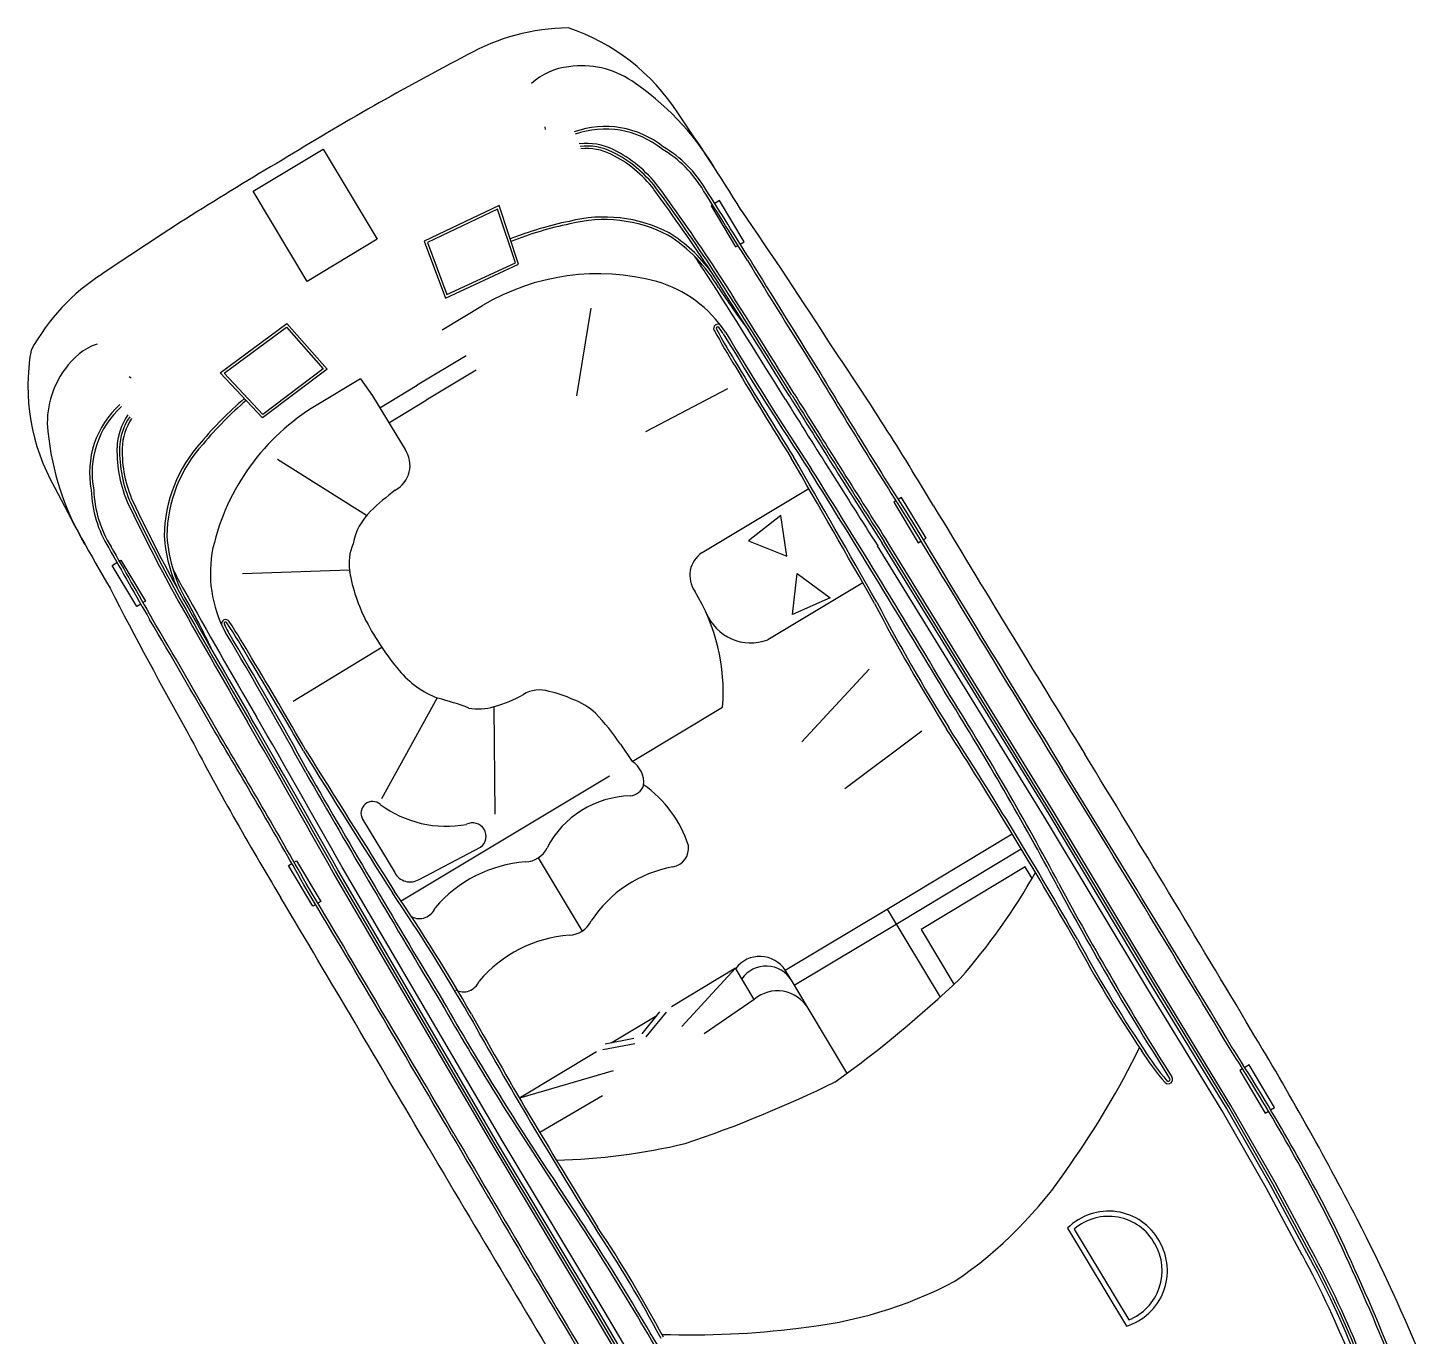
# Model space of a CAD drawing. Header units: metres. Extents: x 267365 to 277461, y 2088854 to 2108025.
# Drawn here: x 273480.3 to 273521.56, y 2097549.34 to 2097587.97 of the extents above; entities that cross this region are included whole.
import ezdxf

# ---------------------------------------------------------------- set-up
doc = ezdxf.new("R2010")
doc.units = ezdxf.units.M

msp = doc.modelspace()

# ---------------------------------------------------------------- linework, layer by layer
at = {"color": 30}
for p, q in [((273495.585, 2097584.965), (273495.579, 2097585.042)), ((273495.585, 2097584.965), (273495.579, 2097585.042)), ((273495.585, 2097584.965), (273495.579, 2097585.042)), ((273486.954, 2097583.142), (273489.026, 2097584.385)), ((273486.954, 2097583.142), (273489.026, 2097584.385)), ((273489.026, 2097584.385), (273490.621, 2097581.726)), ((273489.026, 2097584.385), (273490.621, 2097581.726)), ((273488.55, 2097580.483), (273486.954, 2097583.142)), ((273488.55, 2097580.483), (273486.954, 2097583.142)), ((273494.216, 2097582.721), (273492.004, 2097581.674)), ((273494.216, 2097582.721), (273492.004, 2097581.674)), ((273494.17, 2097582.615), (273492.101, 2097581.635)), ((273494.17, 2097582.615), (273492.101, 2097581.635)), ((273494.701, 2097581.033), (273494.17, 2097582.615)), ((273494.701, 2097581.033), (273494.17, 2097582.615)), ((273494.795, 2097580.992), (273494.216, 2097582.721)), ((273494.795, 2097580.992), (273494.216, 2097582.721)), ((273500.52, 2097582.74), (273500.475, 2097582.713)), ((273500.52, 2097582.74), (273500.475, 2097582.713)), ((273500.475, 2097582.713), (273501.203, 2097581.5)), ((273500.475, 2097582.713), (273501.203, 2097581.5)), ((273500.73, 2097582.866), (273500.586, 2097582.779)), ((273500.73, 2097582.866), (273500.586, 2097582.779)), ((273501.458, 2097581.653), (273500.73, 2097582.866)), ((273501.458, 2097581.653), (273500.73, 2097582.866)), ((273490.621, 2097581.726), (273488.55, 2097580.483)), ((273490.621, 2097581.726), (273488.55, 2097580.483)), ((273492.004, 2097581.674), (273492.63, 2097579.987)), ((273492.004, 2097581.674), (273492.63, 2097579.987)), ((273492.101, 2097581.635), (273492.673, 2097580.092)), ((273492.101, 2097581.635), (273492.673, 2097580.092)), ((273501.203, 2097581.5), (273501.273, 2097581.542)), ((273501.203, 2097581.5), (273501.273, 2097581.542)), ((273501.339, 2097581.582), (273501.458, 2097581.653)), ((273501.339, 2097581.582), (273501.458, 2097581.653)), ((273492.63, 2097579.987), (273494.795, 2097580.992)), ((273492.63, 2097579.987), (273494.795, 2097580.992)), ((273492.673, 2097580.092), (273494.701, 2097581.033)), ((273492.673, 2097580.092), (273494.701, 2097581.033)), ((273492.536, 2097579.052), (273493.729, 2097579.769)), ((273492.536, 2097579.052), (273493.729, 2097579.769)), ((273496.929, 2097579.694), (273496.505, 2097577.102)), ((273496.929, 2097579.694), (273496.505, 2097577.102)), ((273496.929, 2097579.694), (273496.505, 2097577.102)), ((273485.981, 2097577.78), (273487.946, 2097579.238)), ((273485.981, 2097577.78), (273487.946, 2097579.238)), ((273487.946, 2097579.238), (273489.14, 2097577.892)), ((273487.946, 2097579.238), (273489.14, 2097577.892)), ((273486.097, 2097577.769), (273487.935, 2097579.135)), ((273486.097, 2097577.769), (273487.935, 2097579.135)), ((273487.935, 2097579.135), (273489.027, 2097577.903)), ((273487.935, 2097579.135), (273489.027, 2097577.903)), ((273493.244, 2097578.285), (273491.799, 2097577.418)), ((273493.244, 2097578.285), (273491.799, 2097577.418)), ((273493.244, 2097578.285), (273491.799, 2097577.418)), ((273483.357, 2097577.627), (273483.293, 2097577.668)), ((273483.357, 2097577.627), (273483.293, 2097577.668)), ((273483.357, 2097577.627), (273483.293, 2097577.668)), ((273487.234, 2097576.455), (273485.981, 2097577.78)), ((273487.234, 2097576.455), (273485.981, 2097577.78)), ((273487.243, 2097576.557), (273486.097, 2097577.769)), ((273487.243, 2097576.557), (273486.097, 2097577.769)), ((273489.14, 2097577.892), (273487.234, 2097576.455)), ((273489.14, 2097577.892), (273487.234, 2097576.455)), ((273489.027, 2097577.903), (273487.243, 2097576.557)), ((273489.027, 2097577.903), (273487.243, 2097576.557)), ((273490.123, 2097577.604), (273488.816, 2097576.82)), ((273490.123, 2097577.604), (273488.816, 2097576.82)), ((273490.123, 2097577.604), (273490.479, 2097577.104)), ((273490.123, 2097577.604), (273490.479, 2097577.104)), ((273493.545, 2097577.861), (273492.065, 2097576.973)), ((273493.545, 2097577.861), (273492.065, 2097576.973)), ((273493.545, 2097577.861), (273492.065, 2097576.973)), ((273490.692, 2097576.753), (273491.799, 2097577.418)), ((273490.692, 2097576.753), (273491.799, 2097577.418)), ((273490.692, 2097576.753), (273491.799, 2097577.418)), ((273500.957, 2097577.311), (273498.538, 2097576.042)), ((273500.957, 2097577.311), (273498.538, 2097576.042)), ((273500.957, 2097577.311), (273498.538, 2097576.042)), ((273490.479, 2097577.104), (273491.44, 2097575.522)), ((273490.479, 2097577.104), (273491.44, 2097575.522)), ((273490.961, 2097576.31), (273492.065, 2097576.973)), ((273490.961, 2097576.31), (273492.065, 2097576.973)), ((273490.961, 2097576.31), (273492.065, 2097576.973)), ((273490.305, 2097573.573), (273487.67, 2097575.219)), ((273490.305, 2097573.573), (273487.67, 2097575.219)), ((273490.305, 2097573.573), (273487.67, 2097575.219)), ((273500.211, 2097572.478), (273503.361, 2097574.369)), ((273500.211, 2097572.478), (273503.361, 2097574.369)), ((273505.936, 2097574), (273505.87, 2097573.96)), ((273505.936, 2097574), (273505.87, 2097573.96)), ((273505.87, 2097573.96), (273506.59, 2097572.761)), ((273505.87, 2097573.96), (273506.59, 2097572.761)), ((273506.104, 2097574.101), (273506.002, 2097574.04)), ((273506.104, 2097574.101), (273506.002, 2097574.04)), ((273506.824, 2097572.901), (273506.104, 2097574.101)), ((273506.824, 2097572.901), (273506.104, 2097574.101)), ((273502.535, 2097573.573), (273501.578, 2097572.818)), ((273502.535, 2097573.573), (273501.578, 2097572.818)), ((273502.71, 2097572.367), (273502.535, 2097573.573)), ((273502.71, 2097572.367), (273502.535, 2097573.573)), ((273501.578, 2097572.818), (273502.71, 2097572.367)), ((273501.578, 2097572.818), (273502.71, 2097572.367)), ((273510.327, 2097564.668), (273505.396, 2097572.675)), ((273510.327, 2097564.668), (273505.396, 2097572.675)), ((273510.458, 2097564.748), (273505.526, 2097572.757)), ((273510.458, 2097564.748), (273505.526, 2097572.757)), ((273510.524, 2097564.788), (273505.591, 2097572.798)), ((273510.524, 2097564.788), (273505.591, 2097572.798)), ((273510.59, 2097564.827), (273505.656, 2097572.838)), ((273510.59, 2097564.827), (273505.656, 2097572.838)), ((273506.59, 2097572.761), (273506.673, 2097572.811)), ((273506.59, 2097572.761), (273506.673, 2097572.811)), ((273506.739, 2097572.85), (273506.824, 2097572.901)), ((273506.739, 2097572.85), (273506.824, 2097572.901)), ((273482.999, 2097572.225), (273483.044, 2097572.252)), ((273482.999, 2097572.225), (273483.044, 2097572.252)), ((273483.044, 2097572.252), (273483.772, 2097571.039)), ((273483.044, 2097572.252), (273483.772, 2097571.039)), ((273482.789, 2097572.099), (273482.933, 2097572.186)), ((273482.789, 2097572.099), (273482.933, 2097572.186)), ((273483.517, 2097570.886), (273482.789, 2097572.099)), ((273483.517, 2097570.886), (273482.789, 2097572.099)), ((273489.799, 2097571.96), (273486.636, 2097571.852)), ((273489.799, 2097571.96), (273486.636, 2097571.852)), ((273489.799, 2097571.96), (273486.636, 2097571.852)), ((273502.882, 2097570.646), (273503.015, 2097571.857)), ((273502.882, 2097570.646), (273503.015, 2097571.857)), ((273503.015, 2097571.857), (273503.997, 2097571.136)), ((273503.015, 2097571.857), (273503.997, 2097571.136)), ((273504.957, 2097571.582), (273502.155, 2097569.9)), ((273504.957, 2097571.582), (273502.155, 2097569.9)), ((273483.772, 2097571.039), (273483.702, 2097570.997)), ((273483.772, 2097571.039), (273483.702, 2097570.997)), ((273503.997, 2097571.136), (273502.882, 2097570.646)), ((273503.997, 2097571.136), (273502.882, 2097570.646)), ((273483.636, 2097570.957), (273483.517, 2097570.886)), ((273483.636, 2097570.957), (273483.517, 2097570.886)), ((273490.755, 2097569.674), (273488.141, 2097568.081)), ((273490.755, 2097569.674), (273488.141, 2097568.081)), ((273490.755, 2097569.674), (273488.141, 2097568.081)), ((273505.141, 2097569.032), (273503.158, 2097566.89)), ((273505.141, 2097569.032), (273503.158, 2097566.89)), ((273505.141, 2097569.032), (273503.158, 2097566.89)), ((273492.386, 2097568.187), (273490.746, 2097565.208)), ((273492.386, 2097568.187), (273490.746, 2097565.208)), ((273492.386, 2097568.187), (273490.746, 2097565.208)), ((273494.062, 2097567.925), (273494.093, 2097564.757)), ((273494.062, 2097567.925), (273494.093, 2097564.757)), ((273494.062, 2097567.925), (273494.093, 2097564.757)), ((273498.146, 2097566.311), (273500.819, 2097567.914)), ((273498.146, 2097566.311), (273500.819, 2097567.914)), ((273506.702, 2097567.204), (273504.426, 2097565.503)), ((273506.702, 2097567.204), (273504.426, 2097565.503)), ((273506.702, 2097567.204), (273504.426, 2097565.503)), ((273497.802, 2097566.819), (273498.146, 2097566.311)), ((273497.802, 2097566.819), (273498.146, 2097566.311)), ((273497.481, 2097565.871), (273491.33, 2097562.179)), ((273497.481, 2097565.871), (273491.33, 2097562.179)), ((273497.481, 2097565.871), (273491.33, 2097562.179)), ((273513.608, 2097559.797), (273510.59, 2097564.827)), ((273513.608, 2097559.797), (273510.59, 2097564.827)), ((273490.187, 2097564.607), (273491.134, 2097563.028)), ((273490.187, 2097564.607), (273491.134, 2097563.028)), ((273513.346, 2097559.639), (273510.327, 2097564.668)), ((273513.346, 2097559.639), (273510.327, 2097564.668)), ((273513.477, 2097559.718), (273510.458, 2097564.748)), ((273513.477, 2097559.718), (273510.458, 2097564.748)), ((273513.543, 2097559.758), (273510.524, 2097564.788)), ((273513.543, 2097559.758), (273510.524, 2097564.788)), ((273505.678, 2097561.951), (273509.371, 2097564.167)), ((273505.678, 2097561.951), (273509.371, 2097564.167)), ((273505.678, 2097561.951), (273509.371, 2097564.167)), ((273491.854, 2097562.828), (273493.67, 2097563.776)), ((273491.854, 2097562.828), (273493.67, 2097563.776)), ((273505.943, 2097561.509), (273509.638, 2097563.727)), ((273505.943, 2097561.509), (273509.638, 2097563.727)), ((273505.943, 2097561.509), (273509.638, 2097563.727)), ((273487.996, 2097563.233), (273488.098, 2097563.294)), ((273487.996, 2097563.233), (273488.098, 2097563.294)), ((273488.716, 2097562.034), (273487.996, 2097563.233)), ((273488.716, 2097562.034), (273487.996, 2097563.233)), ((273488.164, 2097563.334), (273488.23, 2097563.374)), ((273488.164, 2097563.334), (273488.23, 2097563.374)), ((273488.23, 2097563.374), (273488.95, 2097562.175)), ((273488.23, 2097563.374), (273488.95, 2097562.175)), ((273494.333, 2097555.069), (273489.587, 2097563.188)), ((273494.333, 2097555.069), (273489.587, 2097563.188)), ((273495.374, 2097563.462), (273496.671, 2097561.299)), ((273495.374, 2097563.462), (273496.671, 2097561.299)), ((273495.374, 2097563.462), (273496.671, 2097561.299)), ((273509.751, 2097563.197), (273506.678, 2097561.352)), ((273509.751, 2097563.197), (273506.678, 2097561.352)), ((273509.957, 2097562.854), (273509.751, 2097563.197)), ((273509.957, 2097562.854), (273509.751, 2097563.197)), ((273494.069, 2097554.913), (273489.321, 2097563.035)), ((273494.069, 2097554.913), (273489.321, 2097563.035)), ((273494.135, 2097554.952), (273489.387, 2097563.073)), ((273494.135, 2097554.952), (273489.387, 2097563.073)), ((273494.201, 2097554.991), (273489.454, 2097563.112)), ((273494.201, 2097554.991), (273489.454, 2097563.112)), ((273488.801, 2097562.085), (273488.716, 2097562.034)), ((273488.801, 2097562.085), (273488.716, 2097562.034)), ((273488.95, 2097562.175), (273488.867, 2097562.125)), ((273488.95, 2097562.175), (273488.867, 2097562.125)), ((273502.669, 2097560.145), (273505.678, 2097561.951)), ((273502.669, 2097560.145), (273505.678, 2097561.951)), ((273505.678, 2097561.951), (273507.238, 2097559.352)), ((273505.678, 2097561.951), (273507.238, 2097559.352)), ((273502.934, 2097559.704), (273505.943, 2097561.509)), ((273502.934, 2097559.704), (273505.943, 2097561.509)), ((273506.678, 2097561.352), (273507.65, 2097559.731)), ((273506.678, 2097561.352), (273507.65, 2097559.731)), ((273501.203, 2097560.201), (273499.306, 2097559.062)), ((273501.203, 2097560.201), (273499.306, 2097559.062)), ((273501.203, 2097560.201), (273499.306, 2097559.062)), ((273501.203, 2097560.201), (273499.609, 2097558.485)), ((273501.203, 2097560.201), (273499.609, 2097558.485)), ((273501.203, 2097560.201), (273499.609, 2097558.485)), ((273501.754, 2097559.284), (273501.203, 2097560.201)), ((273501.754, 2097559.284), (273501.203, 2097560.201)), ((273501.754, 2097559.284), (273501.203, 2097560.201)), ((273502.848, 2097559.847), (273502.669, 2097560.145)), ((273502.848, 2097559.847), (273502.669, 2097560.145)), ((273503.343, 2097559.022), (273502.848, 2097559.847)), ((273503.343, 2097559.022), (273502.848, 2097559.847)), ((273515.565, 2097555.993), (273513.346, 2097559.639)), ((273515.565, 2097555.993), (273513.346, 2097559.639)), ((273515.697, 2097556.071), (273513.477, 2097559.718)), ((273515.697, 2097556.071), (273513.477, 2097559.718)), ((273515.763, 2097556.11), (273513.543, 2097559.758)), ((273515.763, 2097556.11), (273513.543, 2097559.758)), ((273515.829, 2097556.149), (273513.608, 2097559.797)), ((273515.829, 2097556.149), (273513.608, 2097559.797)), ((273501.754, 2097559.284), (273500.275, 2097558.27)), ((273501.754, 2097559.284), (273500.275, 2097558.27)), ((273504.485, 2097557.12), (273503.343, 2097559.022)), ((273504.485, 2097557.12), (273503.343, 2097559.022)), ((273498.872, 2097558.801), (273497.528, 2097557.995)), ((273498.872, 2097558.801), (273497.528, 2097557.995)), ((273498.872, 2097558.801), (273497.528, 2097557.995)), ((273498.44, 2097558.271), (273498.967, 2097558.919)), ((273498.44, 2097558.271), (273498.967, 2097558.919)), ((273498.44, 2097558.271), (273498.967, 2097558.919)), ((273498.559, 2097558.174), (273499.157, 2097558.909)), ((273498.559, 2097558.174), (273499.157, 2097558.909)), ((273498.559, 2097558.174), (273499.157, 2097558.909)), ((273498.229, 2097557.976), (273497.277, 2097557.79)), ((273498.229, 2097557.976), (273497.277, 2097557.79)), ((273498.229, 2097557.976), (273497.277, 2097557.79)), ((273498.199, 2097558.127), (273497.349, 2097557.96)), ((273498.199, 2097558.127), (273497.349, 2097557.96)), ((273498.199, 2097558.127), (273497.349, 2097557.96)), ((273497.094, 2097557.735), (273494.818, 2097556.369)), ((273497.094, 2097557.735), (273494.818, 2097556.369)), ((273497.094, 2097557.735), (273494.818, 2097556.369)), ((273497.589, 2097557.173), (273494.818, 2097556.369)), ((273497.589, 2097557.173), (273494.818, 2097556.369)), ((273497.589, 2097557.173), (273494.818, 2097556.369)), ((273516.173, 2097557.235), (273516.087, 2097557.183)), ((273516.173, 2097557.235), (273516.087, 2097557.183)), ((273516.087, 2097557.183), (273516.839, 2097555.929)), ((273516.087, 2097557.183), (273516.839, 2097555.929)), ((273516.362, 2097557.348), (273516.239, 2097557.275)), ((273516.362, 2097557.348), (273516.239, 2097557.275)), ((273517.115, 2097556.094), (273516.362, 2097557.348)), ((273517.115, 2097556.094), (273516.362, 2097557.348)), ((273497.266, 2097556.435), (273495.416, 2097555.356)), ((273497.266, 2097556.435), (273495.416, 2097555.356)), ((273517.132, 2097553.873), (273515.829, 2097556.149)), ((273517.132, 2097553.873), (273515.829, 2097556.149)), ((273516.864, 2097553.724), (273515.565, 2097555.993)), ((273516.864, 2097553.724), (273515.565, 2097555.993)), ((273516.998, 2097553.798), (273515.697, 2097556.071)), ((273516.998, 2097553.798), (273515.697, 2097556.071)), ((273517.065, 2097553.835), (273515.763, 2097556.11)), ((273517.065, 2097553.835), (273515.763, 2097556.11)), ((273516.839, 2097555.929), (273516.935, 2097555.986)), ((273516.839, 2097555.929), (273516.935, 2097555.986)), ((273517.001, 2097556.026), (273517.115, 2097556.094)), ((273517.001, 2097556.026), (273517.115, 2097556.094)), ((273497.088, 2097549.883), (273494.069, 2097554.913)), ((273497.088, 2097549.883), (273494.069, 2097554.913)), ((273497.154, 2097549.922), (273494.135, 2097554.952)), ((273497.154, 2097549.922), (273494.135, 2097554.952)), ((273497.22, 2097549.961), (273494.201, 2097554.991)), ((273497.22, 2097549.961), (273494.201, 2097554.991)), ((273497.352, 2097550.04), (273494.333, 2097555.069)), ((273497.352, 2097550.04), (273494.333, 2097555.069)), ((273517.935, 2097551.73), (273516.864, 2097553.724)), ((273517.935, 2097551.73), (273516.864, 2097553.724)), ((273518.07, 2097551.802), (273516.998, 2097553.798)), ((273518.07, 2097551.802), (273516.998, 2097553.798)), ((273518.138, 2097551.839), (273517.065, 2097553.835)), ((273518.138, 2097551.839), (273517.065, 2097553.835)), ((273518.205, 2097551.875), (273517.132, 2097553.873)), ((273518.205, 2097551.875), (273517.132, 2097553.873)), ((273511.004, 2097552.53), (273512.742, 2097549.634)), ((273511.004, 2097552.53), (273512.742, 2097549.634)), ((273511.2, 2097552.502), (273512.809, 2097549.82)), ((273511.2, 2097552.502), (273512.809, 2097549.82)), ((273499.394, 2097546.286), (273497.22, 2097549.961)), ((273499.394, 2097546.286), (273497.22, 2097549.961)), ((273499.525, 2097546.366), (273497.352, 2097550.04)), ((273499.525, 2097546.366), (273497.352, 2097550.04)), ((273499.263, 2097546.207), (273497.088, 2097549.883)), ((273499.263, 2097546.207), (273497.088, 2097549.883)), ((273499.328, 2097546.247), (273497.154, 2097549.922)), ((273499.328, 2097546.247), (273497.154, 2097549.922))]:
    msp.add_line(p, q, dxfattribs=at)
for centre, radius, start, end in [((273496.318, 2097581.771), 6.195, 90.6086, 119.4111), ((273496.318, 2097581.771), 6.195, 90.6086, 119.4111), ((273494.351, 2097582.166), 6.103, 32.6099, 71.8474), ((273494.351, 2097582.166), 6.103, 32.6099, 71.8474), ((273535.239, 2097506.931), 90.548, 117.60936, 121.58748), ((273535.239, 2097506.931), 90.548, 117.60936, 121.58748), ((273496.445, 2097584.94), 1.884, 95.1987, 132.5408), ((273496.445, 2097584.94), 1.884, 95.1987, 132.5408), ((273496.672, 2097584.231), 2.616, 56.0074, 98.7482), ((273496.672, 2097584.231), 2.616, 56.0074, 98.7482), ((273493.55, 2097579.578), 8.219, 31.5387, 56.0998), ((273493.55, 2097579.578), 8.219, 31.5387, 56.0998), ((273449.026, 2097550.461), 61.411, 31.55607, 34.73788), ((273449.026, 2097550.461), 61.411, 31.55607, 34.73788), ((273497.355, 2097582.334), 2.723, 51.1854, 109.7497), ((273497.355, 2097582.334), 2.723, 51.1854, 109.7497), ((273497.355, 2097582.334), 2.647, 51.0597, 109.7497), ((273497.355, 2097582.334), 2.647, 51.0597, 109.7497), ((273496.798, 2097582.752), 1.805, 63.5526, 96.7797), ((273496.798, 2097582.752), 1.805, 63.5526, 96.7797), ((273496.803, 2097582.767), 1.713, 63.4837, 96.445), ((273496.803, 2097582.767), 1.713, 63.4837, 96.445), ((273496.803, 2097582.767), 1.636, 63.4837, 95.9145), ((273496.803, 2097582.767), 1.636, 63.4837, 95.9145), ((273495.915, 2097580.986), 3.627, 37.6329, 63.4837), ((273495.915, 2097580.986), 3.627, 37.6329, 63.4837), ((273495.915, 2097580.986), 3.703, 37.6191, 63.4837), ((273495.915, 2097580.986), 3.703, 37.6191, 63.4837), ((273495.915, 2097580.986), 3.78, 37.6058, 63.4837), ((273495.915, 2097580.986), 3.78, 37.6058, 63.4837), ((273497.316, 2097581.45), 3.399, 30.1037, 59.955), ((273497.316, 2097581.45), 3.399, 30.1037, 59.955), ((273497.316, 2097581.45), 3.476, 30.1294, 59.8567), ((273497.316, 2097581.45), 3.476, 30.1294, 59.8567), ((273533.565, 2097505.926), 90.548, 120.35159, 124.3297), ((273533.565, 2097505.926), 90.548, 120.35159, 124.3297), ((273452.587, 2097549.24), 57.339, 33.33983, 36.3184), ((273452.587, 2097549.24), 57.339, 33.33983, 36.3184), ((273452.587, 2097549.24), 57.415, 33.3394, 36.31927), ((273452.587, 2097549.24), 57.415, 33.3394, 36.31927), ((273452.587, 2097549.24), 57.492, 33.33897, 36.32013), ((273452.587, 2097549.24), 57.492, 33.33897, 36.32013), ((273245.432, 2097421.392), 301.833, 31.94574, 32.4074), ((273245.432, 2097421.392), 301.833, 31.94574, 32.4074), ((273245.432, 2097421.392), 301.91, 31.94568, 32.40711), ((273245.432, 2097421.392), 301.91, 31.94568, 32.40711), ((273389.773, 2097505.415), 135.677, 32.61645, 34.67285), ((273389.773, 2097505.415), 135.677, 32.61645, 34.67285), ((273498.419, 2097571.937), 10.536, 101.6737, 111.5671), ((273498.419, 2097571.937), 10.536, 101.6737, 111.5671), ((273498.419, 2097571.937), 10.459, 101.6643, 111.5894), ((273498.419, 2097571.937), 10.459, 101.6643, 111.5894), ((273497.317, 2097578.195), 4.188, 62.6533, 104.2268), ((273497.317, 2097578.195), 4.188, 62.6533, 104.2268), ((273497.317, 2097578.195), 4.111, 62.6958, 104.2505), ((273497.317, 2097578.195), 4.111, 62.6958, 104.2505), ((273496.873, 2097578.112), 4.403, 29.7867, 58.0577), ((273496.873, 2097578.112), 4.403, 29.7867, 58.0577), ((273496.873, 2097578.112), 4.479, 36.5012, 58.0975), ((273496.873, 2097578.112), 4.479, 36.5012, 58.0975), ((273452.587, 2097549.24), 57.185, 33.3407, 33.9978), ((273452.587, 2097549.24), 57.185, 33.3407, 33.9978), ((273778.296, 2097750.461), 324.456, 211.46627, 212.14038), ((273778.296, 2097750.461), 324.456, 211.46627, 212.14038), ((273778.296, 2097750.461), 324.379, 211.46621, 212.14038), ((273778.296, 2097750.461), 324.379, 211.46621, 212.14038), ((273485.831, 2097575.477), 6.195, 122.528, 151.3305), ((273485.831, 2097575.477), 6.195, 122.528, 151.3305), ((273497.141, 2097574.041), 6.667, 74.9433, 120.7826), ((273497.141, 2097574.041), 6.667, 74.9433, 120.7826), ((273497.858, 2097576.983), 3.641, 33.2632, 73.8056), ((273497.858, 2097576.983), 3.641, 33.2632, 73.8056), ((273293.399, 2097447.869), 245.904, 31.67648, 32.68716), ((273293.399, 2097447.869), 245.904, 31.67648, 32.68716), ((273293.399, 2097447.869), 246.058, 31.67656, 32.68736), ((273293.399, 2097447.869), 246.058, 31.67656, 32.68736), ((273293.399, 2097447.869), 246.135, 31.6766, 32.68747), ((273293.399, 2097447.869), 246.135, 31.6766, 32.68747), ((273293.399, 2097447.869), 246.211, 31.67664, 32.68757), ((273293.399, 2097447.869), 246.211, 31.67664, 32.68757), ((273521.345, 2097593.894), 24.724, 213.3583, 216.8823), ((273521.345, 2097593.894), 24.724, 213.3583, 216.8823), ((273500.674, 2097579.096), 0.122, 45.7234, 208.8615), ((273500.674, 2097579.096), 0.122, 45.7234, 208.8615), ((273520.826, 2097590.129), 23.096, 208.7009, 211.8303), ((273520.826, 2097590.129), 23.096, 208.7009, 211.8303), ((273500.674, 2097579.096), 0.0448, 51.4578, 208.8615), ((273500.674, 2097579.096), 0.0448, 51.4578, 208.8615), ((273520.826, 2097590.129), 23.019, 208.7009, 211.8322), ((273500.567, 2097579.037), 0.0767, 28.7009, 28.8615), ((273520.826, 2097590.129), 23.019, 208.7009, 211.8322), ((273500.567, 2097579.037), 0.0767, 28.7009, 28.8615), ((273497.858, 2097576.983), 3.564, 33.287, 37.0654), ((273497.858, 2097576.983), 3.564, 33.287, 37.0654), ((273602.898, 2097640.374), 119.125, 211.04575, 213.34271), ((273602.898, 2097640.374), 119.125, 211.04575, 213.34271), ((273602.898, 2097640.374), 119.049, 211.04503, 213.34313), ((273602.898, 2097640.374), 119.049, 211.04503, 213.34313), ((273486.407, 2097577.399), 6.103, 170.0917, 209.3292), ((273486.407, 2097577.399), 6.103, 170.0917, 209.3292), ((273482.975, 2097576.856), 1.884, 109.3982, 146.7404), ((273482.975, 2097576.856), 1.884, 109.3982, 146.7404), ((273427.786, 2097526.603), 92.276, 30.79959, 34.25771), ((273427.786, 2097526.603), 92.276, 30.79959, 34.25771), ((273483.493, 2097576.322), 2.616, 143.1909, 185.9316), ((273483.493, 2097576.322), 2.616, 143.1909, 185.9316), ((273607.144, 2097640.855), 123.21, 210.70143, 212.16501), ((273607.144, 2097640.855), 123.21, 210.70143, 212.16501), ((273607.144, 2097640.855), 123.134, 210.70108, 212.16566), ((273607.144, 2097640.855), 123.134, 210.70108, 212.16566), ((273678.799, 2097683.126), 204.426, 210.99525, 212.4674), ((273678.799, 2097683.126), 204.426, 210.99525, 212.4674), ((273678.799, 2097683.126), 204.349, 210.99525, 212.46766), ((273678.799, 2097683.126), 204.349, 210.99525, 212.46766), ((273484.846, 2097574.827), 2.723, 132.1894, 190.7536), ((273484.846, 2097574.827), 2.723, 132.1894, 190.7536), ((273484.846, 2097574.827), 2.647, 132.1894, 190.8794), ((273484.846, 2097574.827), 2.647, 132.1894, 190.8794), ((273493.521, 2097568.997), 10.536, 130.372, 140.2654), ((273493.521, 2097568.997), 10.536, 130.372, 140.2654), ((273493.521, 2097568.997), 10.459, 130.3497, 140.2748), ((273493.521, 2097568.997), 10.459, 130.3497, 140.2748), ((273492.265, 2097571.114), 6.667, 121.1565, 166.9958), ((273492.265, 2097571.114), 6.667, 121.1565, 166.9958), ((273919.671, 2097836.818), 491.319, 211.92562, 212.52164), ((273919.671, 2097836.818), 491.319, 211.92562, 212.52164), ((273919.671, 2097836.818), 491.166, 211.92566, 212.52178), ((273919.671, 2097836.818), 491.166, 211.92566, 212.52178), ((273919.671, 2097836.818), 491.089, 211.92568, 212.52185), ((273919.671, 2097836.818), 491.089, 211.92568, 212.52185), ((273919.671, 2097836.818), 491.012, 211.9257, 212.52192), ((273919.671, 2097836.818), 491.012, 211.9257, 212.52192), ((273484.739, 2097575.515), 1.805, 145.1594, 178.3864), ((273484.739, 2097575.515), 1.805, 145.1594, 178.3864), ((273484.724, 2097575.518), 1.713, 145.4941, 178.4554), ((273484.724, 2097575.518), 1.713, 145.4941, 178.4554), ((273484.724, 2097575.518), 1.636, 146.0246, 178.4554), ((273484.724, 2097575.518), 1.636, 146.0246, 178.4554), ((273489.068, 2097576.888), 8.219, 185.8393, 210.4004), ((273489.068, 2097576.888), 8.219, 185.8393, 210.4004), ((273486.713, 2097575.464), 3.78, 178.4554, 204.3333), ((273486.713, 2097575.464), 3.78, 178.4554, 204.3333), ((273486.713, 2097575.464), 3.703, 178.4554, 204.32), ((273486.713, 2097575.464), 3.703, 178.4554, 204.32), ((273486.713, 2097575.464), 3.627, 178.4553, 204.3062), ((273486.713, 2097575.464), 3.627, 178.4553, 204.3062), ((273488.517, 2097572.914), 4.188, 137.7123, 179.2857), ((273488.517, 2097572.914), 4.188, 137.7123, 179.2857), ((273488.517, 2097572.914), 4.111, 137.6886, 179.2432), ((273488.517, 2097572.914), 4.111, 137.6886, 179.2432), ((273490.759, 2097575.05), 0.829, 298.1751, 34.7129), ((273490.759, 2097575.05), 0.829, 298.1751, 34.7129), ((273052.54, 2097314.309), 520.452, 29.54806, 30.09245), ((273052.54, 2097314.309), 520.452, 29.54806, 30.09245), ((273052.54, 2097314.309), 520.529, 29.54792, 30.0926), ((273052.54, 2097314.309), 520.529, 29.54792, 30.0926), ((273191.813, 2097379.79), 367.616, 30.82761, 32.05519), ((273191.813, 2097379.79), 367.616, 30.82761, 32.05519), ((273191.813, 2097379.79), 367.693, 30.82773, 32.05532), ((273191.813, 2097379.79), 367.693, 30.82773, 32.05532), ((273535.707, 2097602.482), 61.411, 207.20118, 210.38299), ((273535.707, 2097602.482), 61.411, 207.20118, 210.38299), ((273485.645, 2097574.446), 3.476, 182.0823, 211.8097), ((273485.645, 2097574.446), 3.476, 182.0823, 211.8097), ((273485.645, 2097574.446), 3.399, 181.9841, 211.8354), ((273485.645, 2097574.446), 3.399, 181.9841, 211.8354), ((273496.842, 2097566.905), 9.347, 127.5122, 133.369), ((273496.842, 2097566.905), 9.347, 127.5122, 133.369), ((273535.109, 2097598.765), 57.492, 205.61894, 208.6001), ((273535.109, 2097598.765), 57.492, 205.61894, 208.6001), ((273535.109, 2097598.765), 57.415, 205.6198, 208.59966), ((273535.109, 2097598.765), 57.415, 205.6198, 208.59966), ((273535.109, 2097598.765), 57.339, 205.62066, 208.59923), ((273535.109, 2097598.765), 57.339, 205.62066, 208.59923), ((273491.668, 2097572.412), 1.791, 134.0095, 169.6463), ((273491.668, 2097572.412), 1.791, 134.0095, 169.6463), ((274325.702, 2098067.686), 956.068, 211.099548, 211.613983), ((274325.702, 2098067.686), 956.068, 211.099548, 211.613983), ((274333.46, 2098072.377), 965.993, 211.101561, 211.609718), ((274333.46, 2098072.377), 965.993, 211.101561, 211.609718), ((274333.46, 2098072.377), 965.916, 211.101507, 211.609714), ((274333.46, 2098072.377), 965.916, 211.101507, 211.609714), ((273745.376, 2097721.427), 301.833, 209.53166, 209.99332), ((273745.376, 2097721.427), 301.833, 209.53166, 209.99332), ((273488.798, 2097573.266), 4.479, 183.8416, 205.4378), ((273488.798, 2097573.266), 4.479, 183.8416, 205.4378), ((273488.798, 2097573.266), 4.403, 183.8814, 212.1523), ((273488.798, 2097573.266), 4.403, 183.8814, 212.1523), ((273491.237, 2097572.156), 1.451, 156.5279, 189.3696), ((273491.237, 2097572.156), 1.451, 156.5279, 189.3696), ((273745.376, 2097721.427), 301.91, 209.53195, 209.99338), ((273745.376, 2097721.427), 301.91, 209.53195, 209.99338), ((273489.332, 2097571.866), 3.641, 168.1335, 208.6758), ((273489.332, 2097571.866), 3.641, 168.1335, 208.6758), ((273500.668, 2097571.8), 0.818, 123.9992, 214.6757), ((273500.668, 2097571.8), 0.818, 123.9992, 214.6757), ((273535.109, 2097598.765), 57.185, 207.9413, 208.5984), ((273535.109, 2097598.765), 57.185, 207.9413, 208.5984), ((273494.661, 2097572.721), 4.922, 189.3696, 207.5348), ((273494.661, 2097572.721), 4.922, 189.3696, 207.5348), ((273603.331, 2097633.579), 135.677, 207.26621, 209.32262), ((273603.331, 2097633.579), 135.677, 207.26621, 209.32262), ((273699.447, 2097691.554), 246.211, 209.2515, 210.26243), ((273699.447, 2097691.554), 246.211, 209.2515, 210.26243), ((273699.447, 2097691.554), 246.135, 209.2516, 210.26247), ((273699.447, 2097691.554), 246.135, 209.2516, 210.26247), ((273699.447, 2097691.554), 246.058, 209.2517, 210.2625), ((273699.447, 2097691.554), 246.058, 209.2517, 210.2625), ((273699.447, 2097691.554), 245.904, 209.2519, 210.26258), ((273699.447, 2097691.554), 245.904, 209.2519, 210.26258), ((273495.142, 2097568.357), 5.694, 355.5431, 31.5292), ((273495.142, 2097568.357), 5.694, 355.5431, 31.5292), ((273554.217, 2097596.59), 55.139, 207.6417, 212.0786), ((273554.217, 2097596.59), 55.139, 207.6417, 212.0786), ((273463.36, 2097559.095), 24.724, 25.0568, 28.5807), ((273463.36, 2097559.095), 24.724, 25.0568, 28.5807), ((273501.655, 2097571.239), 1.43, 202.0779, 290.4839), ((273501.655, 2097571.239), 1.43, 202.0779, 290.4839), ((273554.217, 2097596.59), 55.216, 207.643, 212.0791), ((273554.217, 2097596.59), 55.216, 207.643, 212.0791), ((273204.325, 2097406), 324.379, 29.79869, 30.47285), ((273204.325, 2097406), 324.379, 29.79869, 30.47285), ((273204.325, 2097406), 324.456, 29.79869, 30.47279), ((273204.325, 2097406), 324.456, 29.79869, 30.47279), ((273486.142, 2097570.375), 0.122, 33.0776, 196.2157), ((273486.142, 2097570.375), 0.122, 33.0776, 196.2157), ((273486.142, 2097570.375), 0.0448, 33.0776, 190.4812), ((273486.142, 2097570.375), 0.0448, 33.0776, 190.4812), ((273489.332, 2097571.866), 3.564, 204.8737, 208.6521), ((273489.332, 2097571.866), 3.564, 204.8737, 208.6521), ((273486.244, 2097570.441), 0.0767, 213.0776, 213.2382), ((273486.244, 2097570.441), 0.0767, 213.0776, 213.2382), ((273466.927, 2097557.782), 23.019, 30.1068, 33.2382), ((273466.927, 2097557.782), 23.019, 30.1068, 33.2382), ((273466.927, 2097557.782), 23.096, 30.1087, 33.2382), ((273466.927, 2097557.782), 23.096, 30.1087, 33.2382), ((273497.452, 2097574.176), 8.069, 207.5348, 219.9395), ((273497.452, 2097574.176), 8.069, 207.5348, 219.9395), ((273383.98, 2097508.993), 119.049, 28.59593, 30.89404), ((273383.98, 2097508.993), 119.049, 28.59593, 30.89404), ((273383.98, 2097508.993), 119.125, 28.59635, 30.89332), ((273383.98, 2097508.993), 119.125, 28.59635, 30.89332), ((273381.559, 2097505.472), 123.21, 29.77405, 31.23763), ((273381.559, 2097505.472), 123.21, 29.77405, 31.23763), ((273381.559, 2097505.472), 123.134, 29.7734, 31.23798), ((273381.559, 2097505.472), 123.134, 29.7734, 31.23798), ((273493.421, 2097570.801), 2.812, 219.9395, 248.9571), ((273493.421, 2097570.801), 2.812, 219.9395, 248.9571), ((273489.973, 2097558.991), 9.504, 69.3596, 75.1326), ((273489.973, 2097558.991), 9.504, 69.3596, 75.1326), ((273493.072, 2097571.598), 3.804, 285.2104, 299.3222), ((273493.072, 2097571.598), 3.804, 285.2104, 299.3222), ((273495.417, 2097567.517), 0.905, 72.1363, 122.2638), ((273495.417, 2097567.517), 0.905, 72.1363, 122.2638), ((273494.844, 2097564.714), 3.761, 65.6845, 76.9303), ((273494.844, 2097564.714), 3.761, 65.6845, 76.9303), ((273495.71, 2097566.268), 1.994, 47.1413, 69.9769), ((273495.71, 2097566.268), 1.994, 47.1413, 69.9769), ((273426.154, 2097517.385), 95.893, 28.17812, 31.98388), ((273426.154, 2097517.385), 95.893, 28.17812, 31.98388), ((273426.154, 2097517.385), 95.97, 28.1781, 31.98342), ((273426.154, 2097517.385), 95.97, 28.1781, 31.98342), ((273493.602, 2097569.541), 1.68, 260.4398, 286.1503), ((273493.602, 2097569.541), 1.68, 260.4398, 286.1503), ((273492.493, 2097563.288), 6.375, 33.6307, 44.164), ((273492.493, 2097563.288), 6.375, 33.6307, 44.164), ((273061.616, 2097321.867), 491.012, 29.41715, 30.01336), ((273061.616, 2097321.867), 491.012, 29.41715, 30.01336), ((273061.616, 2097321.867), 491.089, 29.41722, 30.01338), ((273061.616, 2097321.867), 491.089, 29.41722, 30.01338), ((273061.616, 2097321.867), 491.166, 29.41729, 30.0134), ((273061.616, 2097321.867), 491.166, 29.41729, 30.0134), ((273061.616, 2097321.867), 491.319, 29.41743, 30.01344), ((273061.616, 2097321.867), 491.319, 29.41743, 30.01344), ((273388.317, 2097490.55), 141.758, 29.82981, 32.78354), ((273388.317, 2097490.55), 141.758, 29.82981, 32.78354), ((273566.752, 2097610.001), 92.276, 207.68136, 211.13947), ((273566.752, 2097610.001), 92.276, 207.68136, 211.13947), ((273310.549, 2097462.126), 204.349, 29.47141, 30.94381), ((273310.549, 2097462.126), 204.349, 29.47141, 30.94381), ((273310.549, 2097462.126), 204.426, 29.47166, 30.94381), ((273310.549, 2097462.126), 204.426, 29.47166, 30.94381), ((273388.317, 2097490.55), 141.681, 29.83023, 32.78373), ((273388.317, 2097490.55), 141.681, 29.83023, 32.78373), ((273930.609, 2097841.271), 520.529, 211.84646, 212.39115), ((273930.609, 2097841.271), 520.529, 211.84646, 212.39115), ((273930.609, 2097841.271), 520.452, 211.84662, 212.39101), ((273930.609, 2097841.271), 520.452, 211.84662, 212.39101), ((272903.533, 2097194.466), 712.788, 30.698629, 31.464583), ((272903.533, 2097194.466), 712.788, 30.698629, 31.464583), ((273497.759, 2097565.693), 0.73, 352.9521, 57.9089), ((273497.759, 2097565.693), 0.73, 352.9521, 57.9089), ((272904.346, 2097191.686), 712.692, 30.917133, 31.689124), ((272904.346, 2097191.686), 712.692, 30.917133, 31.689124), ((272904.346, 2097191.686), 712.768, 30.917233, 31.68912), ((272904.346, 2097191.686), 712.768, 30.917233, 31.68912), ((273807.311, 2097749.174), 367.693, 209.88374, 211.11133), ((273807.311, 2097749.174), 367.693, 209.88374, 211.11133), ((273807.311, 2097749.174), 367.616, 209.88387, 211.11146), ((273807.311, 2097749.174), 367.616, 209.88387, 211.11146), ((273498.156, 2097562.451), 2.841, 91.3595, 152.54), ((273498.156, 2097562.451), 2.841, 91.3595, 152.54), ((273498.049, 2097565.746), 0.457, 274.9722, 341.7412), ((273498.049, 2097565.746), 0.457, 274.9722, 341.7412), ((273496.482, 2097562.76), 3.491, 17.741, 54.9973), ((273496.482, 2097562.76), 3.491, 17.741, 54.9973), ((273490.484, 2097564.782), 0.345, 48.8743, 210.4537), ((273490.484, 2097564.782), 0.345, 48.8743, 210.4537), ((273492.653, 2097567.645), 3.249, 233.2707, 280.6448), ((273492.653, 2097567.645), 3.249, 233.2707, 280.6448), ((273493.433, 2097564.096), 0.399, 306.5574, 116.7285), ((273493.433, 2097564.096), 0.399, 306.5574, 116.7285), ((273494.981, 2097564.069), 0.723, 270.8375, 334.8003), ((273494.981, 2097564.069), 0.723, 270.8375, 334.8003), ((273499.256, 2097563.746), 0.556, 279.3085, 8.0037), ((273499.256, 2097563.746), 0.556, 279.3085, 8.0037), ((273495.302, 2097559.45), 3.908, 94.5568, 139.5229), ((273495.302, 2097559.45), 3.908, 94.5568, 139.5229), ((273500.01, 2097559.574), 3.683, 100.3886, 146.6544), ((273500.01, 2097559.574), 3.683, 100.3886, 146.6544), ((273491.587, 2097563.262), 0.51, 207.3402, 301.5033), ((273491.587, 2097563.262), 0.51, 207.3402, 301.5033), ((273493.912, 2097572.168), 18.553, 318.6054, 330.4846), ((273493.912, 2097572.168), 18.553, 318.6054, 330.4846), ((272659.097, 2097067.529), 965.916, 30.32935, 30.837557), ((272659.097, 2097067.529), 965.916, 30.32935, 30.837557), ((272659.097, 2097067.529), 965.993, 30.329347, 30.837503), ((272659.097, 2097067.529), 965.993, 30.329347, 30.837503), ((273445.517, 2097531.356), 55.139, 29.8604, 34.2974), ((273445.517, 2097531.356), 55.139, 29.8604, 34.2974), ((273445.517, 2097531.356), 55.216, 29.8599, 34.2961), ((273445.517, 2097531.356), 55.216, 29.8599, 34.2961), ((273587.825, 2097603.873), 87.459, 208.10861, 212.44451), ((273587.825, 2097603.873), 87.459, 208.10861, 212.44451), ((273587.825, 2097603.873), 87.382, 208.10858, 212.44451), ((273587.825, 2097603.873), 87.382, 208.10858, 212.44451), ((272666.885, 2097072.169), 956.068, 30.325081, 30.839516), ((272666.885, 2097072.169), 956.068, 30.325081, 30.839516), ((273491.865, 2097562.165), 0.497, 241.7979, 338.9908), ((273491.865, 2097562.165), 0.497, 241.7979, 338.9908), ((273496.279, 2097561.907), 0.723, 270.8375, 334.8003), ((273496.279, 2097561.907), 0.723, 270.8375, 334.8003), ((273496.6, 2097557.287), 3.908, 94.5568, 139.5229), ((273496.6, 2097557.287), 3.908, 94.5568, 139.5229), ((273545.366, 2097579.384), 38.763, 208.2682, 213.8732), ((273545.366, 2097579.384), 38.763, 208.2682, 213.8732), ((273545.366, 2097579.384), 38.686, 208.2667, 213.8754), ((273545.366, 2097579.384), 38.686, 208.2667, 213.8754), ((273501.917, 2097559.653), 0.899, 33.1701, 142.4968), ((273501.917, 2097559.653), 0.899, 33.1701, 142.4968), ((273502.104, 2097559.401), 0.868, 30.9695, 145.4613), ((273502.104, 2097559.401), 0.868, 30.9695, 145.4613), ((273483.356, 2097585.695), 35.557, 305.7761, 313.4937), ((273483.356, 2097585.695), 35.557, 305.7761, 313.4937), ((273493.163, 2097560.003), 0.497, 241.7979, 338.9908), ((273493.163, 2097560.003), 0.497, 241.7979, 338.9908), ((273502.437, 2097558.479), 1.057, 30.9695, 130.3319), ((273502.437, 2097558.479), 1.057, 30.9695, 130.3319), ((273575.654, 2097607.106), 95.97, 209.95565, 213.76097), ((273575.654, 2097607.106), 95.97, 209.95565, 213.76097), ((273575.654, 2097607.106), 95.893, 209.95518, 213.76094), ((273575.654, 2097607.106), 95.893, 209.95518, 213.76094), ((273617.134, 2097627.871), 141.758, 209.15552, 212.10926), ((273617.134, 2097627.871), 141.758, 209.15552, 212.10926), ((273617.134, 2097627.871), 141.681, 209.15533, 212.10884), ((273617.134, 2097627.871), 141.681, 209.15533, 212.10884), ((273436.092, 2097509.684), 93.938, 27.31748, 31.20966), ((273436.092, 2097509.684), 93.938, 27.31748, 31.20966), ((273490.705, 2097568.822), 24.96, 324.6603, 333.9459), ((273490.705, 2097568.822), 24.96, 324.6603, 333.9459), ((273519.287, 2097561.547), 7.097, 211.6659, 221.097), ((273519.287, 2097561.547), 7.097, 211.6659, 221.097), ((273464.184, 2097524.65), 61.357, 27.13137, 32.77579), ((273464.184, 2097524.65), 61.357, 27.13137, 32.77579), ((273464.184, 2097524.65), 61.433, 27.13041, 32.77463), ((273464.184, 2097524.65), 61.433, 27.13041, 32.77463), ((273519.287, 2097561.547), 7.174, 211.6777, 221.1152), ((273519.287, 2097561.547), 7.174, 211.6777, 221.1152), ((273513.976, 2097556.92), 0.13, 223.8809, 35.064), ((273513.976, 2097556.92), 0.13, 223.8809, 35.064), ((273488.465, 2097588.762), 35.557, 288.4453, 296.163), ((273488.465, 2097588.762), 35.557, 288.4453, 296.163), ((273513.976, 2097556.92), 0.0531, 225.4444, 35.064), ((273513.976, 2097556.92), 0.0531, 225.4444, 35.064), ((273514.083, 2097556.994), 0.0767, 212.4445, 215.064), ((273514.083, 2097556.994), 0.0767, 212.4445, 215.064), ((274108.53, 2097914.362), 712.692, 210.24994, 211.021931), ((274108.53, 2097914.362), 712.692, 210.24994, 211.021931), ((274108.53, 2097914.362), 712.768, 210.249944, 211.021831), ((274108.53, 2097914.362), 712.768, 210.249944, 211.021831), ((273495.437, 2097573.083), 18.553, 271.4544, 283.3336), ((273495.437, 2097573.083), 18.553, 271.4544, 283.3336), ((274106.459, 2097916.387), 712.788, 210.474481, 211.240435), ((274106.459, 2097916.387), 712.788, 210.474481, 211.240435), ((273500.575, 2097561.382), 12.611, 304.2716, 326.2974), ((273500.575, 2097561.382), 12.611, 304.2716, 326.2974), ((273423.281, 2097505.124), 87.382, 29.49455, 33.83048), ((273423.281, 2097505.124), 87.382, 29.49455, 33.83048), ((273423.281, 2097505.124), 87.459, 29.49455, 33.83045), ((273423.281, 2097505.124), 87.459, 29.49455, 33.83045), ((273512.215, 2097551.322), 1.71, 28.7687, 135.0729), ((273512.215, 2097551.322), 1.71, 28.7687, 135.0729), ((273512.215, 2097551.322), 1.556, 28.6882, 130.7041), ((273512.215, 2097551.322), 1.556, 28.6882, 130.7041), ((273464.864, 2097531.072), 38.686, 28.0636, 33.6724), ((273464.864, 2097531.072), 38.686, 28.0636, 33.6724), ((273464.864, 2097531.072), 38.763, 28.0658, 33.6709), ((273464.864, 2097531.072), 38.763, 28.0658, 33.6709), ((273458.846, 2097523.91), 66.468, 22.15422, 25.60051), ((273458.846, 2097523.91), 66.468, 22.15422, 25.60051), ((273458.846, 2097523.91), 66.545, 22.15534, 25.60139), ((273458.846, 2097523.91), 66.545, 22.15534, 25.60139), ((273475.997, 2097530.178), 49.078, 21.8162, 27.4406), ((273475.997, 2097530.178), 49.078, 21.8162, 27.4406), ((273512.232, 2097551.275), 1.719, 287.285, 30.4189), ((273512.232, 2097551.275), 1.719, 287.285, 30.4189), ((273512.232, 2097551.275), 1.565, 291.6632, 30.5007), ((273512.232, 2097551.275), 1.565, 291.6632, 30.5007), ((273493.654, 2097538.422), 27.689, 21.4845, 28.7199), ((273493.654, 2097538.422), 27.689, 21.4845, 28.7199), ((273493.654, 2097538.422), 27.843, 21.4828, 28.7199), ((273493.654, 2097538.422), 27.843, 21.4828, 28.7199), ((273493.654, 2097538.422), 27.919, 21.482, 28.7199), ((273493.654, 2097538.422), 27.919, 21.482, 28.7199), ((273493.654, 2097538.422), 27.996, 21.4812, 28.7199), ((273493.654, 2097538.422), 27.996, 21.4812, 28.7199), ((273501.821, 2097562.13), 12.611, 275.6417, 297.6675), ((273501.821, 2097562.13), 12.611, 275.6417, 297.6675), ((273499.898, 2097574.339), 24.96, 267.9932, 277.2787), ((273499.898, 2097574.339), 24.96, 267.9932, 277.2787)]:
    msp.add_arc(centre, radius, start, end, dxfattribs=at)

doc.saveas('drawing.dxf')
